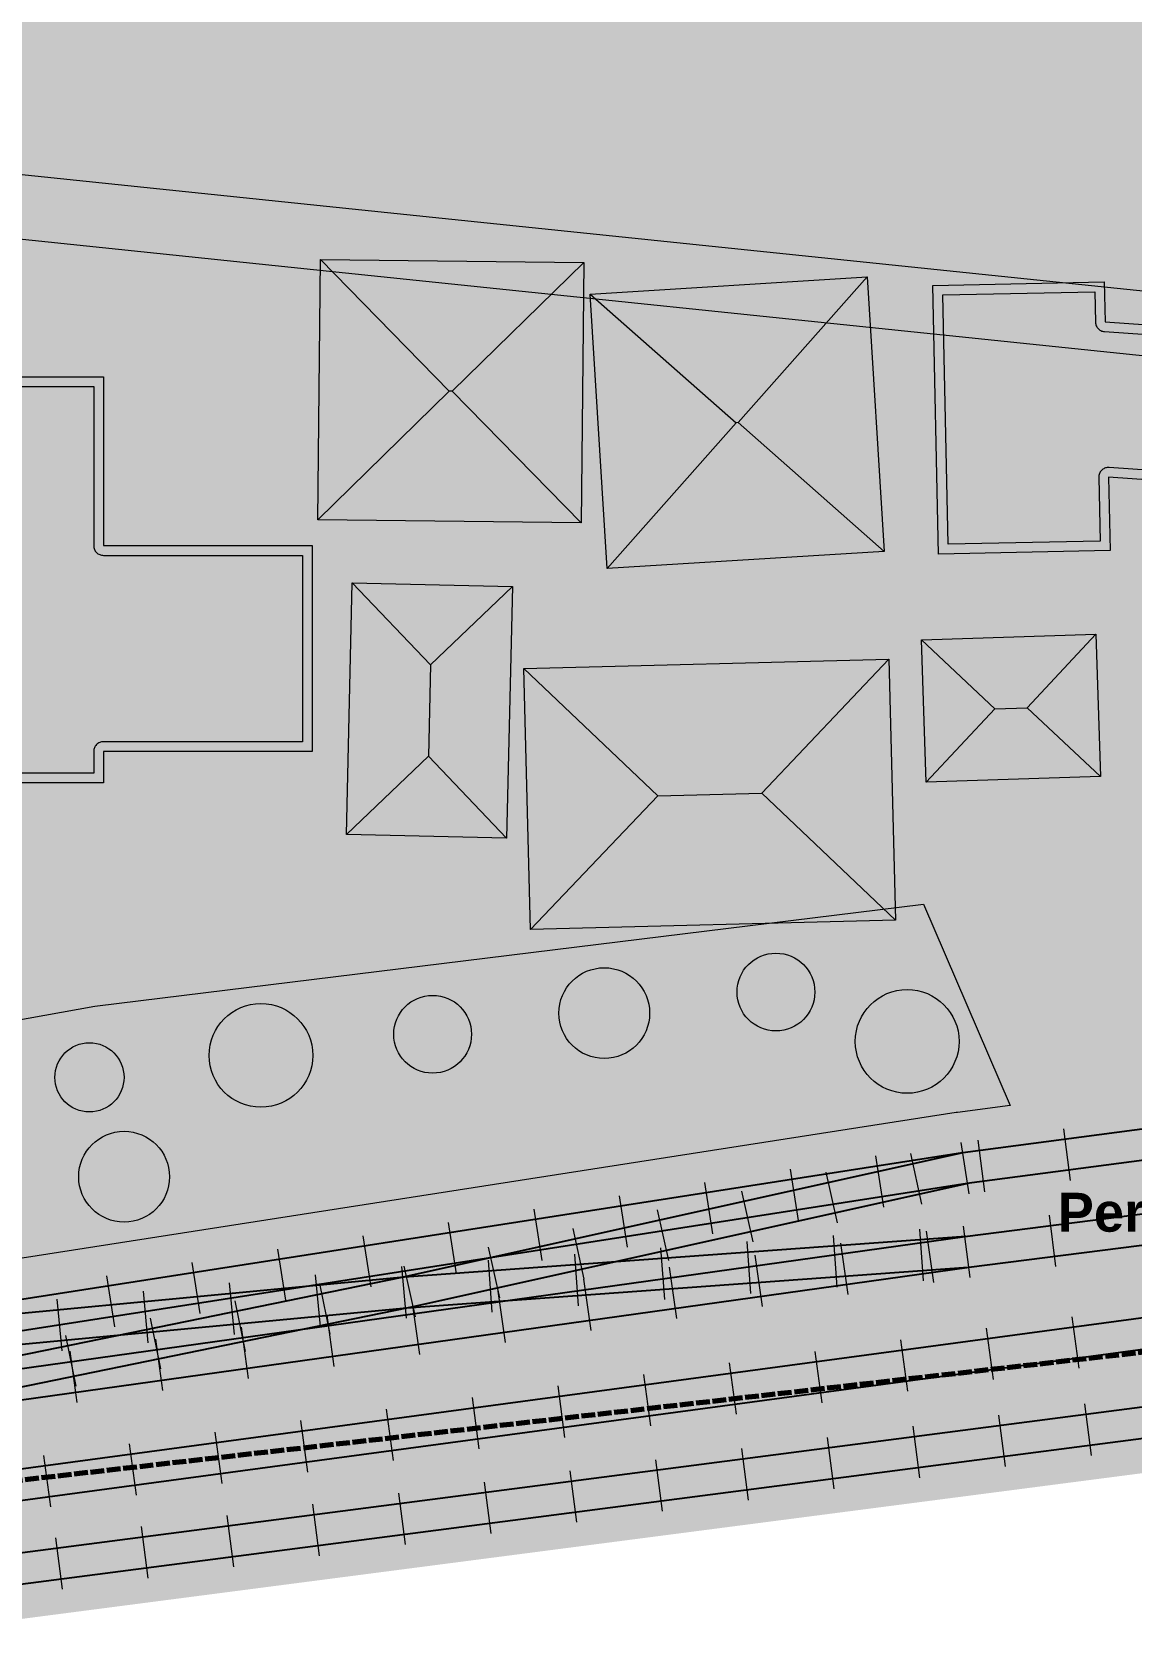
# Model space of a CAD drawing. Header units: metres. Extents: x 305859 to 307221, y 9155922 to 9156786.
# Drawn here: x 306791.4 to 306842.3, y 9156126.2 to 9156200.6 of the extents above; entities that cross this region are included whole.
import ezdxf
from ezdxf.enums import TextEntityAlignment as Align

# ---------------------------------------------------------------- set-up
doc = ezdxf.new("R2010")
doc.units = ezdxf.units.M
doc.linetypes.add('DASHED2', pattern=[0.762, 0.635, -0.127])
for name, color, linetype, lineweight, true_color in [('B-BANGUNAN_PERDAGANGAN', 7, 'Continuous', 13, 0xde7878), ('B-BAYANGAN', 7, 'Continuous', 0, 0x76786c), ('B-DELINEASI', 7, 'DASHED2', 70, 0xc800c8), ('J-PERKERASAN_JALAN', 7, 'Continuous', 9, 0x989896), ('K-REL_BALAS', 7, 'Continuous', 0, 0xb0a89c), ('K-REL_BANTALAN', 7, 'Continuous', 9, 0x5a5a5a), ('K-REL_KA', 7, 'Continuous', 25, 0x282828), ('T-LABEL_JALAN', 7, 'Continuous', 0, 0x282828), ('V-POHON_PENEDUH', 7, 'Continuous', 13, 0x288232)]:
    doc.layers.add(name, color=color, linetype=linetype, lineweight=lineweight, true_color=true_color)
doc.layers.add('G-PERKERASAN', color=7, linetype='Continuous')
doc.layers.add('V-RTH_SEMPADAN', color=7, linetype='Continuous')
doc.styles.add('ARIALB', font='arialbd.ttf')

# ---------------------------------------------------------------- blocks, each defined once
blk = doc.blocks.new('POHON')
at = {"true_color": 0x347638}
h = blk.add_hatch(color=97, dxfattribs=at)
h.dxf.hatch_style = 1
edge = h.paths.add_edge_path()
edge.add_arc((0, 0), 1, 0, 360)
at = {"true_color": 0x3e843e}
h = blk.add_hatch(color=97, dxfattribs=at)
h.dxf.hatch_style = 1
edge = h.paths.add_edge_path()
edge.add_arc((0, 0.78), 0.32, 0, 360)
h = blk.add_hatch(color=97, dxfattribs=at)
h.dxf.hatch_style = 1
edge = h.paths.add_edge_path()
edge.add_arc((-0.552, 0.552), 0.32, 0, 360)
at = {"true_color": 0x62a556}
h = blk.add_hatch(color=85, dxfattribs=at)
h.dxf.hatch_style = 1
edge = h.paths.add_edge_path()
edge.add_arc((-0.2, 0.22), 0.55, 0, 360)
at = {"true_color": 0x697060}
h = blk.add_hatch(color=251, dxfattribs=at)
h.dxf.hatch_style = 1
edge = h.paths.add_edge_path()
edge.add_arc((0.38, -0.38), 1, 0, 360)
at = {"true_color": 0x3e843e}
h = blk.add_hatch(color=97, dxfattribs=at)
h.dxf.hatch_style = 1
edge = h.paths.add_edge_path()
edge.add_arc((0.552, 0.552), 0.32, 0, 360)
h = blk.add_hatch(color=97, dxfattribs=at)
h.dxf.hatch_style = 1
edge = h.paths.add_edge_path()
edge.add_arc((-0.78, 0), 0.32, 0, 360)
h = blk.add_hatch(color=97, dxfattribs=at)
h.dxf.hatch_style = 1
edge = h.paths.add_edge_path()
edge.add_arc((0.78, 0), 0.32, 0, 360)
h = blk.add_hatch(color=97, dxfattribs=at)
h.dxf.hatch_style = 1
edge = h.paths.add_edge_path()
edge.add_arc((-0.552, -0.552), 0.32, 0, 360)
h = blk.add_hatch(color=97, dxfattribs=at)
h.dxf.hatch_style = 1
edge = h.paths.add_edge_path()
edge.add_arc((0.552, -0.552), 0.32, 0, 360)
h = blk.add_hatch(color=97, dxfattribs=at)
h.dxf.hatch_style = 1
edge = h.paths.add_edge_path()
edge.add_arc((0, -0.78), 0.32, 0, 360)
at = {"color": 99, "lineweight": 9, "true_color": 0x235528}
blk.add_circle((0, 0), 1, dxfattribs=at)

msp = doc.modelspace()

# ---------------------------------------------------------------- hatches: boundary and pattern name
at = {"layer": 'B-BANGUNAN_PERDAGANGAN', "true_color": 0xd5665d}
h = msp.add_hatch(color=13, dxfattribs=at)
h.dxf.hatch_style = 1
h.paths.add_polyline_path([(306810.725, 9156183.987), (306804.64, 9156178.034), (306804.772, 9156190.073), (306810.725, 9156183.987)])
h = msp.add_hatch(color=13, dxfattribs=at)
h.dxf.hatch_style = 1
h.paths.add_polyline_path([(306810.865, 9156183.986), (306810.725, 9156183.987), (306804.772, 9156190.073), (306804.772, 9156190.073), (306816.95, 9156189.939), (306810.865, 9156183.986)])
at = {"layer": 'B-BANGUNAN_PERDAGANGAN', "true_color": 0xaa514a}
h = msp.add_hatch(color=15, dxfattribs=at)
h.dxf.hatch_style = 1
h.paths.add_polyline_path([(306810.865, 9156183.986), (306816.95, 9156189.939), (306816.818, 9156177.9), (306810.865, 9156183.986)])
at = {"layer": 'B-BANGUNAN_PERDAGANGAN', "true_color": 0xd7675e}
h = msp.add_hatch(color=13, dxfattribs=at)
h.dxf.hatch_style = 1
h.paths.add_polyline_path([(306824.094, 9156182.531), (306823.987, 9156182.524), (306817.24, 9156188.477), (306830.047, 9156189.277), (306824.094, 9156182.531)])
at = {"layer": 'B-BANGUNAN_PERDAGANGAN', "true_color": 0xab524b}
h = msp.add_hatch(color=15, dxfattribs=at)
h.dxf.hatch_style = 1
h.paths.add_polyline_path([(306824.094, 9156182.531), (306830.047, 9156189.277), (306830.047, 9156189.277), (306830.841, 9156176.577), (306824.094, 9156182.531)])
at = {"layer": 'B-BANGUNAN_PERDAGANGAN', "true_color": 0xc05c54}
h = msp.add_hatch(color=13, dxfattribs=at)
h.dxf.hatch_style = 1
h.paths.add_polyline_path([(306856.638, 9156186.102), (306856.139, 9156178.966), (306841.216, 9156180.009), (306841.288, 9156176.614), (306833.354, 9156176.445), (306833.09, 9156188.88), (306841.024, 9156189.049), (306841.063, 9156187.192), (306856.638, 9156186.102)])
at = {"layer": 'B-BANGUNAN_PERDAGANGAN', "true_color": 0xd4655c}
h = msp.add_hatch(color=13, dxfattribs=at)
h.dxf.hatch_style = 1
h.paths.add_polyline_path([(306823.987, 9156182.524), (306818.034, 9156175.777), (306817.24, 9156188.477), (306817.24, 9156188.477), (306823.987, 9156182.524)])
at = {"layer": 'B-BANGUNAN_PERDAGANGAN', "true_color": 0xc05c54}
h = msp.add_hatch(color=13, dxfattribs=at)
h.dxf.hatch_style = 1
h.paths.add_polyline_path([(306794.725, 9156184.647), (306794.725, 9156176.842), (306804.382, 9156176.842), (306804.382, 9156167.317), (306794.725, 9156167.317), (306794.725, 9156165.862), (306785.862, 9156165.862), (306785.862, 9156184.647), (306794.725, 9156184.647)])
at = {"layer": 'B-BANGUNAN_PERDAGANGAN', "true_color": 0xaa514a}
h = msp.add_hatch(color=15, dxfattribs=at)
h.dxf.hatch_style = 1
h.paths.add_polyline_path([(306804.64, 9156178.034), (306804.64, 9156178.034), (306810.725, 9156183.987), (306810.865, 9156183.986), (306816.818, 9156177.9), (306804.64, 9156178.034)])
at = {"layer": 'B-BANGUNAN_PERDAGANGAN', "true_color": 0xa85049}
h = msp.add_hatch(color=15, dxfattribs=at)
h.dxf.hatch_style = 1
h.paths.add_polyline_path([(306818.034, 9156175.777), (306823.987, 9156182.524), (306824.094, 9156182.531), (306830.841, 9156176.577), (306818.034, 9156175.777)])
at = {"layer": 'B-BANGUNAN_PERDAGANGAN', "true_color": 0xd6665d}
h = msp.add_hatch(color=13, dxfattribs=at)
h.dxf.hatch_style = 1
h.paths.add_polyline_path([(306809.854, 9156171.334), (306809.758, 9156167.1), (306805.97, 9156163.48), (306805.97, 9156163.48), (306806.234, 9156175.122), (306809.854, 9156171.334)])
at = {"layer": 'B-BANGUNAN_PERDAGANGAN', "true_color": 0xd5665d}
h = msp.add_hatch(color=13, dxfattribs=at)
h.dxf.hatch_style = 1
h.paths.add_polyline_path([(306809.854, 9156171.334), (306806.234, 9156175.122), (306806.234, 9156175.122), (306813.642, 9156174.954), (306809.854, 9156171.334)])
at = {"layer": 'B-BANGUNAN_PERDAGANGAN', "true_color": 0xa9514a}
h = msp.add_hatch(color=15, dxfattribs=at)
h.dxf.hatch_style = 1
h.paths.add_polyline_path([(306813.378, 9156163.312), (306809.758, 9156167.1), (306809.854, 9156171.334), (306813.642, 9156174.954), (306813.642, 9156174.954), (306813.378, 9156163.312)])
at = {"layer": 'B-BANGUNAN_PERDAGANGAN', "true_color": 0xd6665d}
h = msp.add_hatch(color=13, dxfattribs=at)
h.dxf.hatch_style = 1
h.paths.add_polyline_path([(306837.448, 9156169.342), (306835.959, 9156169.294), (306832.561, 9156172.476), (306840.63, 9156172.741), (306837.448, 9156169.342)])
at = {"layer": 'B-BANGUNAN_PERDAGANGAN', "true_color": 0xd4665d}
h = msp.add_hatch(color=13, dxfattribs=at)
h.dxf.hatch_style = 1
h.paths.add_polyline_path([(306835.959, 9156169.294), (306832.777, 9156165.895), (306832.561, 9156172.476), (306832.561, 9156172.476), (306835.959, 9156169.294)])
at = {"layer": 'B-BANGUNAN_PERDAGANGAN', "true_color": 0xab514a}
h = msp.add_hatch(color=15, dxfattribs=at)
h.dxf.hatch_style = 1
h.paths.add_polyline_path([(306837.448, 9156169.342), (306840.63, 9156172.741), (306840.846, 9156166.16), (306837.448, 9156169.342)])
at = {"layer": 'B-BANGUNAN_PERDAGANGAN', "true_color": 0xd6665d}
h = msp.add_hatch(color=13, dxfattribs=at)
h.dxf.hatch_style = 1
h.paths.add_polyline_path([(306825.178, 9156165.394), (306820.364, 9156165.271), (306814.172, 9156171.153), (306831.06, 9156171.586), (306831.06, 9156171.586), (306825.178, 9156165.394)])
at = {"layer": 'B-BANGUNAN_PERDAGANGAN', "true_color": 0xd5665d}
h = msp.add_hatch(color=13, dxfattribs=at)
h.dxf.hatch_style = 1
h.paths.add_polyline_path([(306820.364, 9156165.271), (306814.482, 9156159.079), (306814.172, 9156171.153), (306820.364, 9156165.271)])
at = {"layer": 'B-BANGUNAN_PERDAGANGAN', "true_color": 0xaa514a}
h = msp.add_hatch(color=15, dxfattribs=at)
h.dxf.hatch_style = 1
h.paths.add_polyline_path([(306825.178, 9156165.394), (306831.06, 9156171.586), (306831.37, 9156159.512), (306825.178, 9156165.394)])
at = {"layer": 'B-BANGUNAN_PERDAGANGAN', "true_color": 0xa9514a}
h = msp.add_hatch(color=15, dxfattribs=at)
h.dxf.hatch_style = 1
h.paths.add_polyline_path([(306832.777, 9156165.895), (306835.959, 9156169.294), (306837.448, 9156169.342), (306840.846, 9156166.16), (306840.846, 9156166.16), (306832.777, 9156165.895)])
at = {"layer": 'B-BANGUNAN_PERDAGANGAN', "true_color": 0xaa514a}
h = msp.add_hatch(color=15, dxfattribs=at)
h.dxf.hatch_style = 1
h.paths.add_polyline_path([(306809.758, 9156167.1), (306813.378, 9156163.312), (306805.97, 9156163.48), (306809.758, 9156167.1)])
at = {"layer": 'B-BANGUNAN_PERDAGANGAN', "true_color": 0xa9514a}
h = msp.add_hatch(color=15, dxfattribs=at)
h.dxf.hatch_style = 1
h.paths.add_polyline_path([(306814.482, 9156159.079), (306820.364, 9156165.271), (306825.178, 9156165.394), (306831.37, 9156159.512), (306831.37, 9156159.512), (306814.482, 9156159.079)])
at = {"layer": 'B-BAYANGAN', "true_color": 0x76786c}
h = msp.add_hatch(color=8, dxfattribs=at)
h.dxf.hatch_style = 1
h.paths.add_polyline_path([(306842.14, 9156209.146), (306841.052, 9156200.045), (306799.007, 9156205.072), (306800.095, 9156214.173), (306842.14, 9156209.146)])
h = msp.add_hatch(color=8, dxfattribs=at)
h.dxf.hatch_style = 1
h.paths.add_polyline_path([(306818, 9156188.889), (306817.868, 9156176.85), (306805.69, 9156176.984), (306805.822, 9156189.023), (306818, 9156188.889)])
h = msp.add_hatch(color=8, dxfattribs=at)
h.dxf.hatch_style = 1
h.paths.add_polyline_path([(306831.891, 9156175.527), (306819.084, 9156174.727), (306818.29, 9156187.427), (306831.097, 9156188.227), (306831.891, 9156175.527)])
h = msp.add_hatch(color=8, dxfattribs=at)
h.dxf.hatch_style = 1
h.paths.add_polyline_path([(306857.688, 9156185.052), (306857.189, 9156177.916), (306842.266, 9156178.959), (306842.338, 9156175.564), (306834.404, 9156175.395), (306834.14, 9156187.83), (306842.074, 9156187.999), (306842.113, 9156186.141), (306857.688, 9156185.052)])
h = msp.add_hatch(color=8, dxfattribs=at)
h.dxf.hatch_style = 1
h.paths.add_polyline_path([(306795.775, 9156183.597), (306795.775, 9156175.792), (306805.432, 9156175.792), (306805.432, 9156166.267), (306795.775, 9156166.267), (306795.775, 9156164.812), (306786.912, 9156164.812), (306786.912, 9156183.597), (306795.775, 9156183.597)])
h = msp.add_hatch(color=8, dxfattribs=at)
h.dxf.hatch_style = 1
h.paths.add_polyline_path([(306814.692, 9156173.904), (306814.428, 9156162.262), (306807.02, 9156162.431), (306807.285, 9156174.072), (306814.692, 9156173.904)])
h = msp.add_hatch(color=8, dxfattribs=at)
h.dxf.hatch_style = 1
h.paths.add_polyline_path([(306841.896, 9156165.109), (306833.826, 9156164.845), (306833.611, 9156171.426), (306841.68, 9156171.691), (306841.896, 9156165.109)])
h = msp.add_hatch(color=8, dxfattribs=at)
h.dxf.hatch_style = 1
h.paths.add_polyline_path([(306832.42, 9156158.462), (306815.532, 9156158.029), (306815.222, 9156170.103), (306832.11, 9156170.536), (306832.42, 9156158.462)])
at = {"layer": 'G-PERKERASAN', "true_color": 0xe0ded9}
h = msp.add_hatch(color=254, dxfattribs=at)
h.dxf.hatch_style = 1
h.paths.add_polyline_path([(306908.991, 9156199.224), (306871.946, 9156198.019), (306868.838, 9156144.144), (306843.973, 9156139.654), (306613.966, 9156113.407), (306520.721, 9156109.954), (306448.831, 9156118.111), (306448.831, 9156123.174), (306477.156, 9156118.515), (306520.147, 9156115.685), (306566.866, 9156115.258), (306613.832, 9156118.698), (306780.378, 9156142.221), (306834.175, 9156150.611), (306834.206, 9156150.614), (306834.236, 9156150.619), (306836.67, 9156150.94), (306832.652, 9156160.25), (306794.325, 9156155.537), (306785.065, 9156153.865), (306754.667, 9156148.377), (306749.086, 9156147.369), (306735.941, 9156145.416), (306694.109, 9156139.201), (306682.572, 9156137.435), (306647.045, 9156131.998), (306596.424, 9156127.396), (306534.299, 9156127.396), (306532.491, 9156127.582), (306527.336, 9156128.112), (306527.76, 9156145.94), (306529.801, 9156231.677), (306512.264, 9156228.096), (306472.743, 9156232.048), (306466.174, 9156213.241), (306448.831, 9156196.713), (306448.831, 9156532.371), (306504.834, 9156523.084), (306572.178, 9156510.306), (306677.166, 9156490.276), (306781.809, 9156471.972), (306833.432, 9156467.309), (306884.355, 9156462.71), (306888.869, 9156462.302), (306908.991, 9156460.229), (306908.991, 9156405.135), (306880.738, 9156410.367), (306872.191, 9156289.958), (306880.063, 9156289.504), (306887.261, 9156399.075), (306908.991, 9156395.952), (306908.991, 9156283.201), (306908.991, 9156208.942), (306891.749, 9156208.374), (306886.184, 9156208.191), (306882.096, 9156208.056), (306881.637, 9156222), (306879.908, 9156222), (306879.787, 9156200), (306885.632, 9156200.303), (306885.601, 9156199.857), (306906.625, 9156201.392), (306908.7, 9156201.5), (306908.991, 9156201.535), (306908.991, 9156199.224)])
at = {"layer": 'J-PERKERASAN_JALAN', "true_color": 0xa8a8a6}
h = msp.add_hatch(color=253, dxfattribs=at)
h.dxf.hatch_style = 1
h.paths.add_polyline_path([(306746.832, 9156200.101), (306782.931, 9156194.856), (306783.093, 9156194.835), (306806.23, 9156192.431), (306865.854, 9156186.243), (306866.388, 9156186.223), (306866.919, 9156186.275), (306867.439, 9156186.397), (306867.938, 9156186.587), (306868.407, 9156186.842), (306868.838, 9156187.157), (306869.223, 9156187.527), (306869.556, 9156187.945), (306869.83, 9156188.403), (306870.04, 9156188.894), (306870.184, 9156189.408), (306870.257, 9156189.937), (306869.849, 9156184.223), (306869.847, 9156184.185), (306869.543, 9156179.003), (306869.541, 9156179.511), (306869.474, 9156180.015), (306869.343, 9156180.506), (306869.152, 9156180.977), (306868.902, 9156181.42), (306868.598, 9156181.827), (306868.245, 9156182.193), (306867.848, 9156182.511), (306867.414, 9156182.776), (306866.951, 9156182.984), (306866.464, 9156183.131), (306865.963, 9156183.216), (306805.921, 9156189.447), (306782.691, 9156191.861), (306782.651, 9156191.866), (306782.631, 9156191.868), (306782.59, 9156191.874), (306746.832, 9156197.07), (306746.832, 9156200.101)])
at = {"layer": 'K-REL_BALAS', "true_color": 0xbeb8ae}
h = msp.add_hatch(color=9, dxfattribs=at)
h.dxf.hatch_style = 1
h.paths.add_polyline_path([(306829.435, 9156149.588), (306834.218, 9156150.334), (306834.44, 9156148.911), (306834.576, 9156148.042), (306834.461, 9156148.914), (306834.272, 9156150.342), (306870.686, 9156155.142), (306871.136, 9156155.212), (306871.136, 9156152.068), (306871.015, 9156152.846), (306871.13, 9156151.973), (306871.136, 9156151.93), (306871.136, 9156137.621), (306870.845, 9156137.577), (306870.827, 9156137.574), (306870.811, 9156137.572), (306870.793, 9156137.57), (306829.435, 9156132.191), (306829.435, 9156140.936), (306860.418, 9156145.114), (306834.977, 9156141.871), (306829.435, 9156141.095), (306829.435, 9156149.588)])
h = msp.add_hatch(color=9, dxfattribs=at)
h.dxf.hatch_style = 1
h.paths.add_polyline_path([(306482.161, 9156097.69), (306501.605, 9156097.161), (306542.586, 9156099.524), (306542.389, 9156102.187), (306542.282, 9156103.623), (306568.72, 9156105.583), (306591.588, 9156108.692), (306569.682, 9156106.674), (306569.612, 9156106.669), (306569.549, 9156106.666), (306569.479, 9156106.664), (306524.347, 9156106.469), (306524.303, 9156106.47), (306524.264, 9156106.471), (306524.22, 9156106.472), (306482.161, 9156108.597), (306482.161, 9156113.243), (306482.947, 9156113.203), (306482.161, 9156113.255), (306482.161, 9156117.905), (306520.136, 9156115.405), (306566.875, 9156114.978), (306613.861, 9156118.419), (306780.42, 9156141.945), (306829.435, 9156149.588), (306829.435, 9156141.095), (306798.465, 9156136.759), (306829.435, 9156140.936), (306829.435, 9156132.191), (306677.953, 9156112.489), (306592.693, 9156100.464), (306592.687, 9156100.464), (306592.682, 9156100.463), (306592.676, 9156100.462), (306557.241, 9156095.728), (306557.181, 9156095.721), (306557.127, 9156095.716), (306557.067, 9156095.712), (306501.774, 9156092.523), (306501.706, 9156092.52), (306501.645, 9156092.519), (306501.577, 9156092.52), (306482.161, 9156093.048), (306482.161, 9156097.69)])
at = {"layer": 'V-RTH_SEMPADAN', "true_color": 0xb0d48c}
h = msp.add_hatch(color=63, dxfattribs=at)
h.dxf.hatch_style = 1
h.paths.add_polyline_path([(306647.045, 9156131.998), (306682.572, 9156137.435), (306694.109, 9156139.201), (306735.941, 9156145.416), (306749.086, 9156147.369), (306754.667, 9156148.377), (306785.065, 9156153.865), (306794.325, 9156155.537), (306832.652, 9156160.25), (306836.67, 9156150.94), (306834.236, 9156150.619), (306834.206, 9156150.614), (306834.175, 9156150.611), (306780.378, 9156142.221), (306613.832, 9156118.698), (306566.866, 9156115.258), (306520.147, 9156115.685), (306477.156, 9156118.515), (306436.749, 9156125.161), (306410.262, 9156131.502), (306383.405, 9156139.9), (306322.399, 9156163.64), (306271.817, 9156192.257), (306234.968, 9156217.091), (306194.5, 9156250.984), (306167.575, 9156277.281), (306143.497, 9156304.591), (306106.944, 9156354.872), (306104.259, 9156359.574), (306127.354, 9156361.253), (306133.406, 9156338.556), (306160.586, 9156296.707), (306193.374, 9156263.487), (306216.24, 9156242.779), (306246.009, 9156220.776), (306288.72, 9156190.576), (306332.726, 9156171.593), (306393.989, 9156155.199), (306486.314, 9156132.333), (306532.491, 9156127.582), (306534.299, 9156127.396), (306596.424, 9156127.396), (306647.045, 9156131.998)])
at = {"layer": 'V-RTH_SEMPADAN', "true_color": 0x8ab66c}
h = msp.add_hatch(dxfattribs=at)
h.set_pattern_fill('GRASS', color=83, scale=0.35)
h.paths.add_polyline_path([(306647.045, 9156131.998), (306682.572, 9156137.435), (306694.109, 9156139.201), (306735.941, 9156145.416), (306749.086, 9156147.369), (306754.667, 9156148.377), (306785.065, 9156153.865), (306794.325, 9156155.537), (306832.652, 9156160.25), (306836.67, 9156150.94), (306834.236, 9156150.619), (306834.206, 9156150.614), (306834.175, 9156150.611), (306780.378, 9156142.221), (306613.832, 9156118.698), (306566.866, 9156115.258), (306520.147, 9156115.685), (306477.156, 9156118.515), (306436.749, 9156125.161), (306410.262, 9156131.502), (306383.405, 9156139.9), (306322.399, 9156163.64), (306271.817, 9156192.257), (306234.968, 9156217.091), (306194.5, 9156250.984), (306167.575, 9156277.281), (306143.497, 9156304.591), (306106.944, 9156354.872), (306104.259, 9156359.574), (306127.354, 9156361.253), (306133.406, 9156338.556), (306160.586, 9156296.707), (306193.374, 9156263.487), (306216.24, 9156242.779), (306246.009, 9156220.776), (306288.72, 9156190.576), (306332.726, 9156171.593), (306393.989, 9156155.199), (306486.314, 9156132.333), (306532.491, 9156127.582), (306534.299, 9156127.396), (306596.424, 9156127.396), (306647.045, 9156131.998)])

# ---------------------------------------------------------------- linework, layer by layer
at = {"layer": 'B-BANGUNAN_PERDAGANGAN', "color": 29, "lineweight": 9, "true_color": 0x69322e}
for p, q in [((306804.772, 9156190.073), (306810.725, 9156183.987)), ((306816.95, 9156189.939), (306810.865, 9156183.986)), ((306830.047, 9156189.277), (306824.094, 9156182.531)), ((306817.24, 9156188.477), (306823.987, 9156182.524)), ((306804.64, 9156178.034), (306810.725, 9156183.987)), ((306810.865, 9156183.986), (306810.725, 9156183.987)), ((306816.818, 9156177.9), (306810.865, 9156183.986)), ((306818.034, 9156175.777), (306823.987, 9156182.524)), ((306824.094, 9156182.531), (306823.987, 9156182.524)), ((306830.841, 9156176.577), (306824.094, 9156182.531)), ((306806.234, 9156175.122), (306809.854, 9156171.334)), ((306813.642, 9156174.954), (306809.854, 9156171.334)), ((306832.561, 9156172.476), (306835.959, 9156169.294)), ((306840.63, 9156172.741), (306837.448, 9156169.342)), ((306809.854, 9156171.334), (306809.758, 9156167.1)), ((306814.172, 9156171.153), (306820.364, 9156165.271)), ((306831.06, 9156171.586), (306825.178, 9156165.394)), ((306832.777, 9156165.895), (306835.959, 9156169.294)), ((306835.959, 9156169.294), (306837.448, 9156169.342)), ((306840.846, 9156166.16), (306837.448, 9156169.342)), ((306805.97, 9156163.48), (306809.758, 9156167.1)), ((306813.378, 9156163.312), (306809.758, 9156167.1)), ((306814.482, 9156159.079), (306820.364, 9156165.271)), ((306820.364, 9156165.271), (306825.178, 9156165.394)), ((306831.37, 9156159.512), (306825.178, 9156165.394))]:
    msp.add_line(p, q, dxfattribs=at)
at = {"layer": 'B-BANGUNAN_PERDAGANGAN', "color": 29, "lineweight": 13, "true_color": 0x69322e}
for points in [[(306816.95, 9156189.939), (306816.818, 9156177.9), (306804.64, 9156178.034), (306804.772, 9156190.073), (306816.95, 9156189.939)], [(306830.841, 9156176.577), (306818.034, 9156175.777), (306817.24, 9156188.477), (306830.047, 9156189.277), (306830.841, 9156176.577)], [(306856.638, 9156186.102), (306856.139, 9156178.966), (306841.216, 9156180.009), (306841.288, 9156176.614), (306833.354, 9156176.445), (306833.09, 9156188.88), (306841.024, 9156189.049), (306841.063, 9156187.192), (306856.638, 9156186.102)], [(306794.725, 9156184.647), (306794.725, 9156176.842), (306804.382, 9156176.842), (306804.382, 9156167.317), (306794.725, 9156167.317), (306794.725, 9156165.862), (306785.862, 9156165.862), (306785.862, 9156184.647), (306794.725, 9156184.647)], [(306813.642, 9156174.954), (306813.378, 9156163.312), (306805.97, 9156163.48), (306806.234, 9156175.122), (306813.642, 9156174.954)], [(306840.846, 9156166.159), (306832.776, 9156165.895), (306832.561, 9156172.476), (306840.63, 9156172.741), (306840.846, 9156166.159)], [(306831.37, 9156159.512), (306814.482, 9156159.079), (306814.172, 9156171.153), (306831.06, 9156171.586), (306831.37, 9156159.512)]]:
    msp.add_lwpolyline(points, close=True, dxfattribs=at)
at = {"layer": 'B-BANGUNAN_PERDAGANGAN', "color": 13, "lineweight": 9, "true_color": 0xe26c63}
for points in [[(306855.721, 9156179.446), (306841.247, 9156180.458), (306841.203, 9156180.459), (306841.16, 9156180.456), (306841.116, 9156180.448), (306841.074, 9156180.436), (306841.033, 9156180.42), (306840.994, 9156180.401), (306840.957, 9156180.377), (306840.922, 9156180.35), (306840.89, 9156180.32), (306840.861, 9156180.286), (306840.836, 9156180.25), (306840.814, 9156180.212), (306840.796, 9156180.172), (306840.783, 9156180.13), (306840.773, 9156180.087), (306840.767, 9156180.044), (306840.766, 9156180), (306840.829, 9156177.054), (306833.795, 9156176.905), (306833.549, 9156188.44), (306840.583, 9156188.59), (306840.613, 9156187.182), (306840.617, 9156187.138), (306840.624, 9156187.094), (306840.636, 9156187.051), (306840.652, 9156187.01), (306840.672, 9156186.97), (306840.695, 9156186.933), (306840.723, 9156186.898), (306840.753, 9156186.865), (306840.787, 9156186.836), (306840.823, 9156186.811), (306840.862, 9156186.789), (306840.902, 9156186.771), (306840.945, 9156186.757), (306840.988, 9156186.748), (306841.032, 9156186.743), (306856.157, 9156185.685)], [(306786.312, 9156184.197), (306794.275, 9156184.197), (306794.275, 9156184.197), (306794.275, 9156176.842), (306794.277, 9156176.798), (306794.284, 9156176.754), (306794.294, 9156176.711), (306794.309, 9156176.67), (306794.328, 9156176.63), (306794.351, 9156176.592), (306794.377, 9156176.556), (306794.407, 9156176.524), (306794.44, 9156176.494), (306794.475, 9156176.468), (306794.513, 9156176.445), (306794.553, 9156176.426), (306794.594, 9156176.411), (306794.637, 9156176.401), (306794.681, 9156176.394), (306794.725, 9156176.392), (306803.932, 9156176.392), (306803.932, 9156167.767), (306794.725, 9156167.767), (306794.681, 9156167.765), (306794.637, 9156167.758), (306794.594, 9156167.748), (306794.553, 9156167.733), (306794.513, 9156167.714), (306794.475, 9156167.691), (306794.44, 9156167.665), (306794.407, 9156167.635), (306794.377, 9156167.602), (306794.351, 9156167.567), (306794.328, 9156167.529), (306794.309, 9156167.489), (306794.294, 9156167.448), (306794.284, 9156167.405), (306794.277, 9156167.361), (306794.275, 9156167.317), (306794.275, 9156166.312), (306786.312, 9156166.312)]]:
    msp.add_lwpolyline(points, dxfattribs=at)
at = {"layer": 'B-DELINEASI'}
msp.add_lwpolyline([(307044.811, 9156445.344), (307040.22, 9156386.794), (307034.792, 9156282.996), (307033.552, 9156256.861), (307033.552, 9156224.798), (307008.361, 9156221.849), (306994.202, 9156219.777), (306994.202, 9156214.251), (306986.259, 9156211.833), (306955.522, 9156207.689), (306947.234, 9156203.199), (306914.425, 9156199.401), (306871.946, 9156198.019), (306868.838, 9156144.144), (306843.973, 9156139.654), (306613.966, 9156113.407), (306520.721, 9156109.954), (306423.331, 9156121.005), (306333.538, 9156153.468)], dxfattribs=at)
at = {"layer": 'J-PERKERASAN_JALAN', "color": 8, "lineweight": 13, "true_color": 0x787876}
for points in [[(306783.093, 9156194.835), (306806.23, 9156192.431), (306865.854, 9156186.243)], [(306865.963, 9156183.216), (306805.921, 9156189.447), (306782.691, 9156191.861)]]:
    msp.add_lwpolyline(points, dxfattribs=at)
at = {"layer": 'K-REL_BANTALAN'}
for points in [[(306835.167, 9156149.33), (306835.481, 9156146.951)], [(306839.133, 9156149.853), (306839.446, 9156147.473)], [(306830.438, 9156148.611), (306830.808, 9156146.24)], [(306832.587, 9156146.371), (306832.067, 9156148.714)], [(306834.391, 9156149.227), (306834.761, 9156146.856)], [(306826.486, 9156147.995), (306826.856, 9156145.623)], [(306828.682, 9156145.504), (306828.162, 9156147.847)], [(306822.534, 9156147.378), (306822.904, 9156145.007)], [(306818.582, 9156146.762), (306818.952, 9156144.391)], [(306824.777, 9156144.637), (306824.257, 9156146.979)], [(306814.63, 9156146.146), (306814.999, 9156143.774)], [(306820.872, 9156143.769), (306820.352, 9156146.112)], [(306838.788, 9156143.486), (306838.485, 9156145.867)], [(306806.725, 9156144.913), (306807.095, 9156142.542)], [(306810.677, 9156145.529), (306811.047, 9156143.158)], [(306816.967, 9156142.902), (306816.447, 9156145.245)], [(306828.67, 9156142.535), (306828.497, 9156144.928)], [(306832.659, 9156142.823), (306832.486, 9156145.216)], [(306833.131, 9156142.744), (306832.798, 9156145.121)], [(306834.82, 9156142.981), (306834.517, 9156145.361)], [(306802.773, 9156144.297), (306803.143, 9156141.925)], [(306813.063, 9156142.035), (306812.542, 9156144.378)], [(306820.69, 9156141.958), (306820.517, 9156144.352)], [(306824.68, 9156142.247), (306824.507, 9156144.64)], [(306829.17, 9156142.189), (306828.837, 9156144.566)], [(306798.821, 9156143.68), (306799.19, 9156141.309)], [(306808.739, 9156141.094), (306808.531, 9156143.485)], [(306809.158, 9156141.168), (306808.637, 9156143.511)], [(306812.711, 9156141.382), (306812.538, 9156143.776)], [(306816.701, 9156141.67), (306816.528, 9156144.064)], [(306821.247, 9156141.08), (306820.914, 9156143.457)], [(306825.208, 9156141.635), (306824.875, 9156144.011)], [(306794.868, 9156143.064), (306795.238, 9156140.693)], [(306800.784, 9156140.341), (306800.558, 9156142.73)], [(306804.766, 9156140.718), (306804.54, 9156143.107)], [(306805.22, 9156140.359), (306804.739, 9156142.71)], [(306817.286, 9156140.525), (306816.953, 9156142.902)], [(306792.82, 9156139.586), (306792.593, 9156141.976)], [(306796.802, 9156139.964), (306796.575, 9156142.353)], [(306801.301, 9156139.557), (306800.82, 9156141.908)], [(306813.324, 9156139.971), (306812.991, 9156142.347)], [(306805.401, 9156138.861), (306805.069, 9156141.238)], [(306809.363, 9156139.416), (306809.03, 9156141.793)], [(306839.86, 9156138.79), (306839.54, 9156141.168)], [(306797.383, 9156138.754), (306796.901, 9156141.106)], [(306801.44, 9156138.307), (306801.107, 9156140.683)], [(306835.896, 9156138.255), (306835.576, 9156140.634)], [(306793.464, 9156137.952), (306792.983, 9156140.304)], [(306797.479, 9156137.752), (306797.146, 9156140.129)], [(306831.932, 9156137.721), (306831.611, 9156140.099)], [(306793.517, 9156137.197), (306793.185, 9156139.574)], [(306824.004, 9156136.651), (306823.683, 9156139.03)], [(306827.968, 9156137.186), (306827.647, 9156139.564)], [(306820.04, 9156136.117), (306819.719, 9156138.495)], [(306812.112, 9156135.048), (306811.791, 9156137.426)], [(306816.076, 9156135.582), (306815.755, 9156137.961)], [(306808.148, 9156134.513), (306807.827, 9156136.891)], [(306840.426, 9156134.749), (306840.117, 9156137.129)], [(306804.183, 9156133.978), (306803.863, 9156136.357)], [(306832.493, 9156133.718), (306832.184, 9156136.098)], [(306836.46, 9156134.234), (306836.15, 9156136.614)], [(306796.255, 9156132.909), (306795.934, 9156135.288)], [(306800.219, 9156133.444), (306799.899, 9156135.822)], [(306828.527, 9156133.202), (306828.217, 9156135.582)], [(306792.291, 9156132.375), (306791.97, 9156134.753)], [(306820.593, 9156132.17), (306820.284, 9156134.55)], [(306824.56, 9156132.686), (306824.25, 9156135.066)], [(306816.627, 9156131.654), (306816.317, 9156134.034)], [(306808.694, 9156130.622), (306808.384, 9156133.002)], [(306812.66, 9156131.138), (306812.351, 9156133.518)], [(306804.727, 9156130.106), (306804.418, 9156132.486)], [(306796.794, 9156129.075), (306796.484, 9156131.455)], [(306800.76, 9156129.591), (306800.451, 9156131.97)], [(306792.827, 9156128.559), (306792.518, 9156130.939)]]:
    msp.add_lwpolyline(points, dxfattribs=at)
at = {"layer": 'K-REL_KA'}
for points in [[(306677.548, 9156115.502), (306870.393, 9156140.583), (307006.69, 9156161.441)], [(306677.734, 9156114.074), (306870.587, 9156139.156), (306870.603, 9156139.158), (307006.908, 9156160.018)], [(306870.921, 9156153.56), (306834.482, 9156148.755)], [(306744.465, 9156127.862), (306870.616, 9156144.875), (306921.603, 9156152.712)], [(306871.109, 9156152.132), (306834.67, 9156147.328)], [(306744.658, 9156126.435), (306870.816, 9156143.449), (306870.829, 9156143.451), (306921.822, 9156151.289)], [(306834.578, 9156144.885), (306870.694, 9156149.488), (306883.758, 9156151.311)], [(306834.76, 9156143.457), (306870.88, 9156148.061), (306870.888, 9156148.062), (306883.957, 9156149.884)], [(306834.465, 9156148.753), (306780.649, 9156140.361)], [(306781.323, 9156137.427), (306808.55, 9156143), (306834.42, 9156148.744)], [(306834.687, 9156147.33), (306780.871, 9156138.938)], [(306781.611, 9156136.016), (306808.845, 9156141.59), (306808.856, 9156141.593), (306834.732, 9156147.339)], [(306780.692, 9156140.366), (306808.632, 9156143.013), (306808.648, 9156143.014), (306834.617, 9156144.889)], [(306781.367, 9156137.435), (306834.569, 9156144.884)], [(306780.828, 9156138.933), (306808.76, 9156141.578), (306834.72, 9156143.453)], [(306781.567, 9156136.009), (306834.768, 9156143.458)]]:
    msp.add_lwpolyline(points, dxfattribs=at)
at = {"layer": 'V-RTH_SEMPADAN', "color": 65, "lineweight": 9, "true_color": 0x89a56d}
msp.add_lwpolyline([(306735.941, 9156145.416), (306749.086, 9156147.369), (306754.667, 9156148.377), (306785.065, 9156153.865), (306794.325, 9156155.537), (306832.652, 9156160.25), (306836.67, 9156150.94), (306834.236, 9156150.619), (306834.206, 9156150.614), (306834.175, 9156150.611), (306780.378, 9156142.221), (306613.832, 9156118.698)], dxfattribs=at)

# ---------------------------------------------------------------- block references
at = {"layer": 'V-POHON_PENEDUH'}
for p, xscale, yscale, rotation in [((306825.833, 9156156.187), 1.8, 1.8, 61.47460915138026), ((306817.893, 9156155.211), 2.1, 2.1, 174.8070289018131), ((306831.905, 9156153.904), 2.4, 2.4, 123.7186269568545), ((306802.013, 9156153.258), 2.4, 2.4, 162.3097522658785), ((306809.953, 9156154.235), 1.8, 1.8, 232.0166557506649), ((306794.079, 9156152.241), 1.6, 1.6, 336.0475267741597), ((306795.684, 9156147.644), 2.1, 2.1, 358.6946586210179)]:
    msp.add_blockref('POHON', p, dxfattribs=dict(at, xscale=xscale, yscale=yscale, rotation=rotation))

# ---------------------------------------------------------------- texts
at = {"layer": 'T-LABEL_JALAN', "style": 'ARIALB'}
msp.add_text('Perlintasan KA', height=1.8, dxfattribs=at).set_placement((306856.747, 9156146), align=Align.MIDDLE_RIGHT)

doc.saveas('drawing.dxf')
